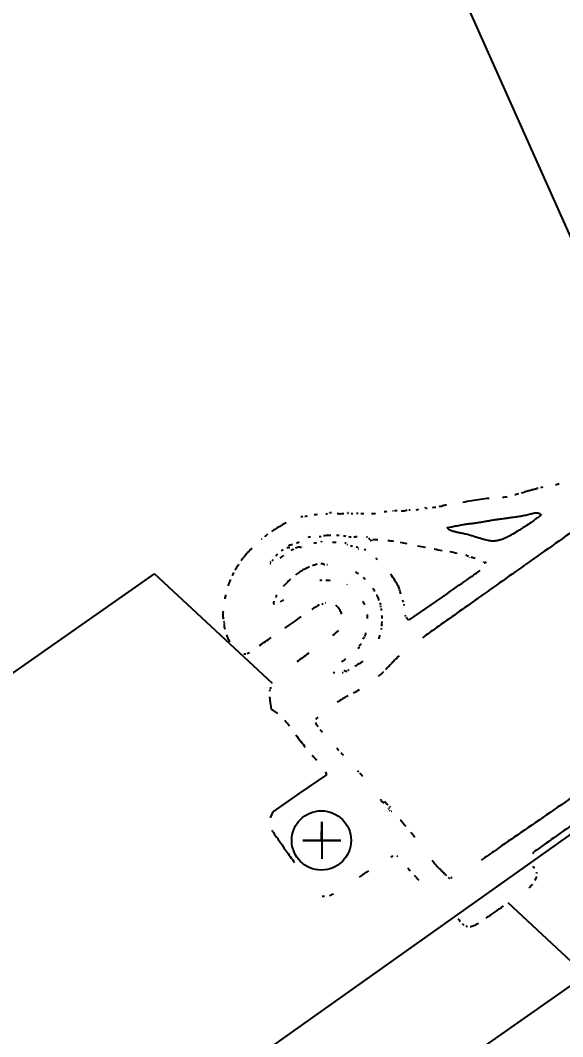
# Model space of a CAD drawing. Header units: metres. Extents: x 26.3 to 44.2, y 14.4 to 19.6.
# Drawn here: x 27.6188 to 27.6862, y 18.8644 to 18.9908 of the extents above; entities that cross this region are included whole.
import ezdxf

# ---------------------------------------------------------------- set-up
doc = ezdxf.new("R2010")
doc.units = ezdxf.units.M
doc.header["$MEASUREMENT"] = 0
for name, color, linetype in [('Brakes', 11, 'Continuous'), ('Frame(Steel)', 140, 'Continuous'), ('Nuts and Bolts', 30, 'Continuous'), ('Suspensions', 6, 'Continuous'), ('Tyres', 190, 'Continuous')]:
    doc.layers.add(name, color=color, linetype=linetype)
doc.layers.add('Dimensions', color=7, linetype='Continuous', plot=False)
doc.styles.get("Standard").update_dxf_attribs({"font": 'arial.ttf'})
doc.dimstyles.new('Annotative', dxfattribs={"dimscale": 0, "dimtxt": 0.18, "dimasz": 0.18, "dimexe": 0.18, "dimexo": 0.0625, "dimgap": 0.09, "dimtad": 0, "dimtih": 1, "dimtoh": 1, "dimdec": 4, "dimzin": 0, "dimdsep": 46, "dimtxsty": 'Standard', "dimcen": 0.09, "dimadec": 0, "dimazin": 0, "dimtfac": 1, "dimtdec": 4, "dimtofl": 0, "dimtmove": 0, "dimatfit": 3, "dimfxl": 1, "dimtolj": 1, "dimtzin": 0, "dimarcsym": 0})

# ---------------------------------------------------------------- blocks, each defined once
blk = doc.blocks.new('*D77')
at = {"layer": 'Defpoints', "color": 0, "transparency": 16777216}
for p in [(27.2008, 18.82409), (27.67056, 18.65343)]:
    blk.add_point(p, dxfattribs=at)
at = {"layer": 'Dimensions', "color": 0, "lineweight": -2, "transparency": 16777216}
for p, q in [((26.95409, 18.89737), (26.99909, 18.89737)), ((26.99909, 18.89737), (27.15851, 18.83946)), ((27.43568, 18.71626), (27.43568, 18.76126)), ((27.41318, 18.73876), (27.45818, 18.73876))]:
    blk.add_line(p, q, dxfattribs=at)
at = {"layer": 'Dimensions', "color": 0, "transparency": 16777216}
blk.add_solid([(27.16107, 18.84651), (27.15595, 18.83241), (27.2008, 18.82409)], dxfattribs=at)
at = {"layer": 'Dimensions', "color": 0, "transparency": 16777216, "insert": (26.81365, 18.89737), "char_height": 0.045, "attachment_point": 5}
blk.add_mtext('\\A1;∅0.4998', dxfattribs=at)
blk = doc.blocks.new('*D61')
at = {"layer": 'Defpoints', "color": 0, "transparency": 16777216}
for p in [(27.7544, 18.93725), (27.88846, 18.74828), (26.9707, 18.09724)]:
    blk.add_point(p, dxfattribs=at)
at = {"layer": 'Dimensions', "color": 0, "lineweight": -2, "transparency": 16777216}
for p, q in [((27.74166, 18.92821), (26.79994, 18.26018)), ((27.87571, 18.73924), (26.934, 18.0712)), ((26.81061, 18.32292), (26.78457, 18.35962)), ((26.99674, 18.06054), (27.02277, 18.02383))]:
    blk.add_line(p, q, dxfattribs=at)
at = {"layer": 'Dimensions', "color": 0, "transparency": 16777216}
for points in [[(26.81673, 18.32726), (26.80449, 18.31858), (26.83665, 18.28621)], [(27.00285, 18.06488), (26.99062, 18.0562), (26.9707, 18.09724)]]:
    blk.add_solid(points, dxfattribs=at)
at = {"layer": 'Dimensions', "color": 0, "transparency": 16777216, "insert": (26.90367, 18.19173), "char_height": 0.045, "attachment_point": 5}
blk.add_mtext('\\A1;0.2317', dxfattribs=at)

msp = doc.modelspace()

# ---------------------------------------------------------------- linework, layer by layer
at = {"layer": 'Brakes'}
for p, q in [((27.40885, 18.76328), (27.63547, 18.92196)), ((27.49867, 18.73876), (27.68911, 18.87206))]:
    msp.add_line(p, q, dxfattribs=at)
at = {"layer": 'Frame(Steel)'}
for p, q in [((27.57527, 19.21509), (27.69816, 18.93922)), ((27.65014, 18.90832), (27.63547, 18.92196)), ((27.68911, 18.87206), (27.67944, 18.88106))]:
    msp.add_line(p, q, dxfattribs=at)
at = {"layer": 'Nuts and Bolts'}
for p, q in [((27.65629, 18.89112), (27.65629, 18.88652)), ((27.65866, 18.88882), (27.65392, 18.88882))]:
    msp.add_line(p, q, dxfattribs=at)
at = {"layer": 'Suspensions'}
for p, q in [((27.67195, 18.91959), (27.66706, 18.91622)), ((27.66706, 18.91622), (27.66678, 18.91653)), ((27.64983, 18.90626), (27.65, 18.90516)), ((27.65, 18.90516), (27.65076, 18.90461)), ((27.65685, 18.89699), (27.65353, 18.89469)), ((27.65676, 18.89736), (27.65685, 18.89699)), ((27.65353, 18.89469), (27.6502, 18.89239)), ((27.6502, 18.89239), (27.64986, 18.89164)), ((27.65623, 18.88882), (27.65629, 18.89112)), ((27.65392, 18.88882), (27.65623, 18.88882)), ((27.65623, 18.88882), (27.65866, 18.88882))]:
    msp.add_line(p, q, dxfattribs=at)
msp.add_lwpolyline([(27.68352, 18.92934, -0.248447), (27.68348, 18.92924, -0.003572), (27.68295, 18.92884, -0.008853), (27.68231, 18.92838, -0.005561), (27.68155, 18.92787, -0.00655), (27.68062, 18.92728, -0.011691), (27.67984, 18.92681, -0.01412), (27.67918, 18.92647, -0.031183), (27.67866, 18.92626, -0.024026), (27.6782, 18.92612, -0.037676), (27.67778, 18.92606, -0.040209), (27.67738, 18.92606, -0.033007), (27.67696, 18.92612, -0.010312), (27.6766, 18.92621, -0.00547), (27.67614, 18.92633, -0.005441), (27.67569, 18.92646, -0.008401), (27.67529, 18.92659, 0.013071), (27.67489, 18.92672, 0.007085), (27.67438, 18.92686, 0.007053), (27.67386, 18.92698, 0.011065), (27.6734, 18.92707, -0.013641), (27.673, 18.92716, -0.01531), (27.67261, 18.92726, -0.014701), (27.67229, 18.92737, -0.075418), (27.67212, 18.92746, -0.024867), (27.67203, 18.92754, -0.044746), (27.67196, 18.92762, -0.063746), (27.67192, 18.92768, -0.349573), (27.67193, 18.92772, -0.099482), (27.67199, 18.92774, -0.001615), (27.67237, 18.92782, -0.004146), (27.6728, 18.92791, -0.002731), (27.67331, 18.92801, -0.002805), (27.67383, 18.9281, -0.003514), (27.67431, 18.92818, -0.002834), (27.67472, 18.92824, -0.027258), (27.67489, 18.92825, 0.026179), (27.67507, 18.92827, 0.002341), (27.67551, 18.92833, 0.003045), (27.67604, 18.92842, 0.002371), (27.67661, 18.92851, -0.000863), (27.67718, 18.92861, -0.001119), (27.67771, 18.9287, -0.000837), (27.67815, 18.92877, -0.010106), (27.67832, 18.92879, 0.003131), (27.67848, 18.92881, 0.000338), (27.67886, 18.92886, 0.000415), (27.67931, 18.92892, 0.000335), (27.67979, 18.92899, 0.003392), (27.68031, 18.92906, 0.00292), (27.68085, 18.92915, 0.00294), (27.68134, 18.92923, 0.008483), (27.68167, 18.92929, 0.005639), (27.68194, 18.92935, 0.006264), (27.6822, 18.92942, 0.005834), (27.68242, 18.92947, 0.032219), (27.68253, 18.92952, -0.06438), (27.68263, 18.92954, -0.022555), (27.68279, 18.92956, -0.021962), (27.68296, 18.92956, -0.023949), (27.68312, 18.92955, -0.038304), (27.68327, 18.92952, -0.051959), (27.6834, 18.92947, -0.063281), (27.68349, 18.9294, -0.196271)], format="xyb", close=True, dxfattribs=at)
msp.add_circle((27.65623, 18.88882), 0.00369, dxfattribs=at)
for centre, radius, start, end in [((27.67113, 18.97026), 0.03949, 283.6549, 284.119), ((27.66951, 18.97662), 0.04605, 284.6001, 285.0651), ((27.8446, 18.32616), 0.62756, 105.02828, 105.06564), ((27.98567, 17.80067), 1.17165, 105.00445, 105.02783), ((27.97783, 17.82994), 1.14135, 104.98105, 105.00466), ((27.81378, 18.44302), 0.5067, 104.938, 104.9813), ((27.6853, 18.92504), 0.00785, 101.2808, 103.4071), ((27.58581, 19.29152), 0.37201, 285.5209, 285.5908), ((27.77221, 18.33339), 0.60552, 99.24484, 99.35164), ((27.68708, 18.85642), 0.07561, 98.4006, 99.2449), ((27.68507, 18.87003), 0.06185, 97.4191, 98.4007), ((27.67829, 18.93768), 0.00618, 274.1393, 277.1946), ((27.67837, 18.937), 0.0055, 277.1945, 280.2899), ((27.67923, 18.93691), 0.00517, 281.5769, 283.6544), ((27.65679, 18.93222), 0.00278, 270.2101, 274.2392), ((27.65727, 18.92955), 0.0000224, 134.8883, 214.9975), ((27.65732, 18.92926), 0.00032, 80.199, 94.4087), ((27.65717, 18.92841), 0.00119, 74.8398, 80.2001), ((27.65865, 18.93746), 0.008, 266.7233, 268.8285), ((27.6586, 18.93501), 0.00555, 268.8282, 271.7428), ((27.65864, 18.93349), 0.00402, 271.7434, 275.4499), ((27.65946, 18.92949), 0.0000912, 35.0004, 65.7389), ((27.65961, 18.92959), 0.0000901, 214.9999, 259.0376), ((27.65992, 18.93235), 0.00287, 270.2419, 274.4293), ((27.6606, 18.92383), 0.00566, 87.8661, 89.9846), ((27.66142, 18.95409), 0.02462, 269.3016, 270.2025), ((27.66183, 18.94623), 0.01676, 272.17, 273.8485), ((27.66432, 18.92821), 0.00149, 95.4468, 101.5043), ((27.66434, 18.92801), 0.0017, 89.5813, 95.4471), ((27.6652, 18.92956), 0.000233, 101.1486, 124.9996), ((27.66543, 18.92824), 0.00158, 88.0338, 94.4669), ((27.66542, 18.92809), 0.00173, 82.0263, 88.0334), ((27.66597, 18.93481), 0.00502, 271.9271, 275.1279), ((27.66613, 18.93299), 0.0032, 275.1285, 279.6144), ((27.66734, 18.92586), 0.00403, 96.349, 99.6144), ((27.66723, 18.92703), 0.00285, 88.8211, 92.4616), ((27.66638, 18.93653), 0.00678, 283.8964, 286.6263), ((27.66912, 18.93015), 0.0000604, 35, 96.8477), ((27.66938, 18.93205), 0.00191, 265.2431, 269.9022), ((27.65202, 19.03853), 0.1098, 279.4561, 279.6619), ((27.65488, 19.02233), 0.09335, 279.8663, 280.1136), ((27.68119, 18.87482), 0.0565, 99.574, 100.1135), ((27.66072, 18.9113), 0.01919, 117.567, 119.7185), ((27.65413, 18.9276), 0.00152, 97.5714, 106.9878), ((27.62577, 19.13331), 0.20614, 277.9175, 278.0188), ((27.65753, 18.91407), 0.01539, 96.7208, 98.2295), ((27.65685, 18.91747), 0.01191, 121.8526, 125), ((27.66113, 18.91059), 0.02001, 119.7185, 121.8526), ((37.30838, 5.31442), 16.66948, 125.245504, 125.274381), ((27.64893, 18.92618), 0.000192, 128.1777, 156.2128), ((27.66102, 18.91111), 0.01951, 125.9925, 127.4705), ((27.65045, 18.93173), 0.00653, 294.235, 297.6033), ((27.65537, 18.92419), 0.00243, 101.9318, 109.6196), ((27.65579, 18.92199), 0.00383, 92.7156, 97.2771), ((27.65544, 18.93184), 0.00524, 275.6296, 278.5655), ((27.65747, 18.92533), 0.0014, 151.461, 155.1173), ((27.65632, 18.92596), 0.0000945, 125.2345, 151.4615), ((27.65797, 18.91345), 0.01333, 94.9429, 96.3276), ((27.65795, 18.91364), 0.01314, 93.554, 94.9426), ((27.65751, 18.92073), 0.00603, 91.07, 93.5547), ((27.65813, 18.90546), 0.02042, 90.1786, 91.3937), ((27.65801, 18.92372), 0.00304, 85.2836, 88.1512), ((27.65758, 18.91844), 0.00834, 84.1797, 85.2832), ((27.65216, 18.86555), 0.0615, 83.3459, 83.6264), ((27.65874, 18.92432), 0.00154, 67.8733, 74.2015), ((27.65953, 18.92578), 0.000175, 215.0001, 246.9226), ((27.66073, 18.94), 0.01344, 265.1558, 266.5969), ((27.66037, 18.93018), 0.00361, 268.0554, 271.6927), ((27.66054, 18.92421), 0.00236, 86.7935, 91.6927), ((27.66189, 18.92627), 0.000262, 76.7459, 98.1142), ((27.65726, 18.92249), 0.00626, 37.8575, 38.8714), ((27.65791, 18.923), 0.00543, 36.7296, 37.8581), ((27.65826, 18.92326), 0.00499, 35.6826, 36.7288), ((27.66237, 18.92615), 0.000038, 209.8125, 268.4332), ((27.66238, 18.92637), 0.000266, 268.4356, 282.4277), ((27.66219, 18.9269), 0.000823, 293.3611, 300.379), ((27.66277, 18.92592), 0.000313, 89.4136, 120.3794), ((27.66263, 18.91233), 0.0139, 87.3912, 89.4137), ((27.65945, 18.88748), 0.03895, 81.4376, 82.5347), ((27.65612, 18.86511), 0.06156, 79.9266, 80.6852), ((27.65797, 18.91462), 0.01479, 136.7234, 138.915), ((27.65786, 18.91472), 0.01464, 134.5271, 136.7233), ((27.65396, 18.92135), 0.00443, 136.0151, 140.2868), ((27.65288, 18.92249), 0.00286, 119.6185, 125.0001), ((27.65222, 18.92446), 0.000783, 96.8454, 109.9943), ((27.65168, 18.92898), 0.00377, 276.8449, 279.4545), ((27.65221, 18.92547), 0.0000334, 125.001, 180.938), ((27.65232, 18.92554), 0.000165, 217.8591, 237.5828), ((27.65229, 18.92536), 0.000168, 105.5235, 125.0006), ((27.65286, 18.92331), 0.0023, 102.6503, 105.5225), ((27.6529, 18.92312), 0.00249, 99.4794, 102.6511), ((27.65708, 18.91756), 0.00863, 119.8562, 122.2231), ((27.65302, 18.92243), 0.00318, 96.8449, 99.479), ((27.6539, 18.92322), 0.00214, 107.1882, 114.1175), ((27.65377, 18.92363), 0.00171, 99.9969, 107.1886), ((27.65351, 18.92509), 0.000219, 67.396, 99.997), ((27.65395, 18.92614), 0.000911, 247.3956, 252.7678), ((27.65374, 18.92545), 0.000194, 252.7692, 269.6947), ((27.65378, 18.92531), 0.0000317, 115.6889, 213.7416), ((27.66066, 18.92892), 0.00352, 257.0986, 261.2271), ((27.66009, 18.92405), 0.00137, 62.7222, 69.6982), ((27.66069, 18.9252), 0.0000719, 3.2826, 62.7224), ((27.66087, 18.9252), 0.000112, 255.6869, 280.8758), ((27.66126, 18.92383), 0.00119, 64.1574, 76.33), ((27.7313, 19.24674), 0.3274, 258.8867, 259.0602), ((27.72546, 19.21542), 0.29555, 259.2326, 259.4336), ((27.65373, 18.82958), 0.0969, 78.4653, 79.0018), ((27.66158, 18.91261), 0.01887, 145.9456, 147.4229), ((27.6571, 18.91584), 0.01335, 142.4944, 144.4841), ((27.65261, 18.91929), 0.00768, 138.9149, 142.4942), ((27.6499, 18.92333), 0.0000738, 214.9998, 293.0915), ((27.64992, 18.92328), 0.00015, 93.2835, 115.147), ((27.6499, 18.92357), 0.000138, 273.2816, 310.9019), ((27.64862, 18.92499), 0.00205, 316.8931, 322.9909), ((27.67342, 18.89145), 0.03943, 123.7221, 124.5538), ((27.65656, 18.91986), 0.00341, 104.1801, 108.4259), ((27.65619, 18.92123), 0.00199, 84.491, 90.6708), ((27.65631, 18.92252), 0.000695, 70.9727, 84.4905), ((27.65689, 18.92419), 0.00107, 250.9733, 258.434), ((27.65691, 18.92327), 0.000148, 275.7047, 305.0003), ((27.66595, 18.9275), 0.00465, 229.9172, 233.5231), ((27.67352, 18.92201), 0.00238, 69.0663, 73.9712), ((27.67389, 18.92299), 0.00132, 61.4473, 69.0662), ((27.67473, 18.92401), 0.0000762, 170.0001, 198.6247), ((27.67444, 18.92109), 0.00296, 77.4382, 81.7981), ((27.67438, 18.92085), 0.0032, 72.4439, 77.4384), ((34.12403, 9.81611), 11.15538, 125.274382, 125.313344), ((27.67633, 18.92337), 0.000106, 18.6994, 60.1503), ((27.67651, 18.92345), 0.000105, 259.9727, 286.822), ((27.67663, 18.92331), 0.0000743, 82.8152, 124.9995), ((27.67663, 18.92328), 0.000101, 49.412, 82.8157), ((27.67657, 18.92321), 0.000194, 26.7017, 49.4113), ((27.66091, 18.91442), 0.01739, 153.6832, 155.1942), ((27.65118, 18.91925), 0.00653, 147.4228, 150.6843), ((27.65771, 18.91612), 0.00739, 124.7166, 129.422), ((27.65639, 18.91802), 0.00507, 118.872, 124.7165), ((27.6564, 18.918), 0.00509, 113.0456, 118.872), ((27.6595, 18.91071), 0.01302, 111.3576, 113.0455), ((27.65998, 18.90962), 0.01421, 108.4261, 109.8979), ((27.65668, 18.91541), 0.00777, 57.6246, 60.8513), ((27.63496, 18.90077), 0.03661, 33.7224, 35.3363), ((27.64937, 18.95794), 0.04438, 304.8518, 306.8491), ((27.65124, 18.9184), 0.00693, 158.9063, 162.5587), ((27.65483, 18.91701), 0.01078, 156.6934, 158.9061), ((27.66204, 18.91052), 0.01446, 134.3407, 136.9826), ((27.66105, 18.91153), 0.01305, 131.4874, 134.3408), ((27.65632, 18.9202), 0.000981, 90.6928, 107.0274), ((27.65635, 18.91198), 0.0092, 83.6735, 87.2313), ((27.65952, 18.92073), 0.000112, 199.4203, 232.2234), ((27.65749, 18.91712), 0.00592, 44.823, 48.0169), ((27.66047, 18.91779), 0.00594, 27.5298, 33.7222), ((27.22263, 19.57075), 0.79114, 304.60675, 304.85175), ((27.65498, 18.91676), 0.01097, 166.2043, 168.8634), ((27.6566, 18.91612), 0.00674, 151.4786, 154.3483), ((27.65434, 18.91484), 0.00987, 30.0779, 32.6804), ((27.65727, 18.91634), 0.00658, 23.8698, 27.5032), ((27.66254, 18.91888), 0.0036, 19.0273, 27.53), ((27.65975, 18.91791), 0.00656, 13.6, 19.0272), ((27.65106, 18.91831), 0.000767, 173.2037, 184.0625), ((27.65152, 18.91826), 0.00123, 165.5712, 173.2036), ((27.65079, 18.91829), 0.000491, 184.062, 197.2436), ((27.64353, 18.93029), 0.01404, 302.9177, 305), ((27.68108, 18.87772), 0.04758, 121.8528, 123.1896), ((27.6557, 18.92394), 0.00573, 275.9189, 277.456), ((27.65682, 18.91816), 0.000177, 100.9389, 116.933), ((27.65699, 18.91684), 0.00162, 41.6161, 50.4353), ((27.6575, 18.9161), 0.00461, 25.8372, 32.205), ((27.65546, 18.91554), 0.00856, 21.4161, 23.8701), ((27.65819, 18.91668), 0.00561, 14.9168, 17.4941), ((27.68212, 18.92351), 0.01651, 196.824, 197.8482), ((27.66456, 18.91772), 0.00201, 9.5798, 14.1317), ((35.8224, 7.41861), 14.09348, 125.313382, 125.33928), ((27.64871, 18.91697), 0.00472, 175.4622, 180.1227), ((27.64894, 18.91697), 0.00495, 180.1225, 183.8118), ((27.65554, 18.91555), 0.00356, 36.7188, 41.6166), ((27.65545, 18.91549), 0.00367, 31.8589, 36.7187), ((27.65676, 18.9163), 0.00212, 24.5429, 31.8587), ((27.65585, 18.91589), 0.00312, 19.6992, 24.5432), ((27.65293, 18.91643), 0.00904, 359.977, 3.0827), ((27.66542, 18.91813), 0.00186, 183.7203, 188.7031), ((27.66714, 18.91855), 0.00363, 194.3421, 198.0699), ((27.6676, 18.91719), 0.00106, 199.8043, 209.7533), ((27.64801, 18.91691), 0.00402, 183.8116, 188.1273), ((27.64441, 18.91616), 0.000346, 192.271, 214.9997), ((27.64421, 18.91563), 0.0000724, 125.0012, 184.3382), ((27.64818, 18.91593), 0.00405, 184.3367, 187.6493), ((27.6439, 18.91576), 0.000304, 7.9245, 23.7455), ((27.84199, 18.64489), 0.33061, 124.7166, 125.1486), ((27.6732, 18.91469), 0.00953, 173.5456, 175.2454), ((27.67736, 18.91422), 0.01372, 172.2515, 173.545), ((27.65922, 18.9165), 0.00458, 358.7818, 3.5307), ((27.6479, 18.9159), 0.00377, 187.6497, 192.0843), ((27.64945, 18.91633), 0.00539, 201.2806, 206.2563), ((27.64471, 18.93076), 0.02092, 308.265, 310.848), ((27.66152, 18.91437), 0.000181, 305.0001, 343.1025), ((27.65609, 18.91602), 0.00586, 343.1023, 346.1945), ((27.64322, 18.91971), 0.021, 343.9448, 345.1748), ((27.66401, 18.91522), 0.000333, 176.5269, 192.1214), ((27.66347, 18.9151), 0.000228, 347.9837, 12.1226), ((27.82899, 18.69172), 0.27402, 125.3392, 125.7781), ((27.64983, 18.91651), 0.00581, 206.2564, 211.0564), ((27.56249, 19.04043), 0.15372, 304.0437, 304.7035), ((27.66113, 18.91307), 0.000142, 154.1777, 179.1533), ((27.66122, 18.91307), 0.00023, 179.1522, 196.5645), ((27.66108, 18.91328), 0.0000869, 273.2824, 321.279), ((27.66055, 18.9137), 0.000767, 321.2787, 330.9635), ((27.66307, 18.91324), 0.00177, 154.2344, 160.2855), ((27.6628, 18.91337), 0.00147, 147.9968, 154.235), ((27.64664, 18.91358), 0.00157, 268.4133, 276.8004), ((27.64652, 18.91337), 0.00139, 290.6965, 303.749), ((27.74976, 18.78049), 0.16238, 125.8525, 126.4878), ((27.65826, 18.91514), 0.00352, 315.641, 320.4332), ((27.67214, 18.90473), 0.00942, 131.562, 136.3739), ((27.70273, 18.85755), 0.06922, 128.9302, 129.4399), ((27.68564, 18.86819), 0.04925, 120.2184, 120.8136), ((27.65417, 18.92222), 0.01327, 300.2183, 303.0898), ((27.79749, 18.78528), 0.18256, 136.5571, 136.7347), ((27.79217, 18.79032), 0.17523, 136.3738, 136.5569), ((27.65789, 18.91006), 0.000374, 241.1085, 257.3496), ((27.6579, 18.91013), 0.000442, 257.3493, 272.2837), ((27.65857, 18.91011), 0.000492, 300.7231, 315.9012), ((27.65925, 18.90953), 0.000395, 111.6689, 126.7715), ((27.65918, 18.90971), 0.000199, 89.7272, 111.6702), ((27.65918, 18.90985), 0.0000583, 35, 89.7265), ((27.65929, 18.90993), 0.0000735, 214.9997, 259.252), ((27.65931, 18.91005), 0.000195, 259.2526, 280.6307), ((27.65929, 18.91018), 0.000327, 280.6305, 296.7904), ((27.66057, 18.90859), 0.00171, 122.1591, 127.8694), ((27.65033, 18.92533), 0.0207, 308.9417, 310.4875), ((27.66206, 18.91159), 0.00262, 310.4873, 317.5659), ((27.78319, 18.79874), 0.16293, 136.7346, 136.9097), ((27.6499, 18.90738), 0.000132, 125, 176.0748), ((27.65702, 18.90737), 0.00727, 185.3182, 188.7511), ((27.64965, 18.90773), 0.000305, 304.9999, 319.5269), ((27.65089, 18.9076), 0.00101, 162.6065, 170.1762), ((27.64999, 18.90776), 0.0000891, 170.1776, 215.0007), ((27.64984, 18.90765), 0.0000883, 0.6351, 34.9993), ((27.66677, 18.8922), 0.01628, 116.2137, 119.1237), ((27.64663, 18.93136), 0.02777, 299.2807, 301.0612), ((27.66499, 18.89539), 0.01262, 119.1236, 122.6445), ((27.64057, 18.89406), 0.01474, 37.5932, 41.0914), ((27.65749, 18.90429), 0.00214, 202.0299, 209.3015), ((27.65748, 18.90246), 0.00239, 135.5664, 144.0906), ((27.65839, 18.90479), 0.00318, 209.3015, 215.5003), ((27.73215, 18.96047), 0.09838, 216.4886, 217.087), ((27.67077, 18.91462), 0.01899, 219.2074, 220.5456), ((27.70917, 18.94311), 0.06958, 217.0872, 217.863), ((27.61227, 18.85787), 0.05965, 43.7277, 44.0985), ((27.60705, 18.85287), 0.06688, 43.3546, 43.7275), ((27.69352, 18.93418), 0.04899, 223.7174, 224.1877), ((27.639, 18.88221), 0.02635, 40.7372, 41.6381), ((27.65855, 18.895), 0.00329, 44.8646, 48.2187), ((27.62413, 18.86422), 0.04948, 41.5093, 41.777), ((27.5617, 18.80897), 0.13284, 41.3807, 41.5088), ((31.12999, 13.89147), 6.07277, 124.522358, 124.564757), ((27.66772, 18.89705), 0.0052, 216.6497, 221.6048), ((27.66456, 18.89425), 0.000973, 221.6045, 234.6159), ((27.66944, 18.89369), 0.00539, 180.3687, 182.1274), ((27.66211, 18.89206), 0.00257, 36.1066, 39.1101), ((27.66504, 18.8942), 0.00106, 216.1061, 222.3814), ((27.66711, 18.89609), 0.00387, 222.3813, 224.7725), ((27.6674, 18.89638), 0.00427, 224.773, 227.1328), ((27.66475, 18.89278), 0.000159, 174.2551, 205.3948), ((27.66471, 18.89272), 0.000156, 93.2835, 122.5083), ((27.66461, 18.89289), 0.000187, 18.1038, 45.5585), ((27.66509, 18.89289), 0.000505, 215.0004, 228.7235), ((27.66491, 18.89256), 0.000112, 277.3832, 316.3103), ((30.90048, 14.2246), 5.66822, 124.56473, 124.60942), ((27.69566, 18.9147), 0.03768, 218.1163, 218.9567), ((27.6957, 18.91473), 0.03772, 218.9568, 219.797), ((36.64974, 6.21866), 15.52113, 125.267683, 125.289913), ((28.59276, 19.55093), 1.15126, 215.03095, 215.10062), ((27.62482, 18.85611), 0.05427, 37.5527, 38.4032), ((30.59411, 14.66856), 5.12882, 124.60946, 124.65209), ((28.30772, 19.35059), 0.80286, 215.10062, 215.21911), ((28.68074, 19.61391), 1.25946, 215.21905, 215.30362), ((27.66563, 18.88463), 0.00226, 101.8787, 109.6393), ((27.66535, 18.8861), 0.000791, 59.8164, 71.1748), ((28.03596, 18.3696), 0.62972, 124.65205, 124.8519), ((27.68374, 18.88623), 0.00157, 134.3793, 144.2018), ((27.68449, 18.88546), 0.00265, 125.2901, 134.3793), ((27.68635, 18.90271), 0.02601, 221.6684, 222.8033), ((27.69308, 18.90505), 0.0297, 219.0221, 220.5787), ((27.67509, 18.88965), 0.00603, 220.5787, 225.6575), ((27.01925, 18.21857), 0.93231, 45.63193, 45.65759), ((27.67508, 18.88084), 0.00886, 30.5484, 32.5081), ((27.72567, 18.79125), 0.11331, 124.1278, 124.852), ((27.75384, 18.96531), 0.11806, 223.2014, 223.5965), ((27.10756, 18.30885), 0.80602, 45.60351, 45.63216), ((27.14881, 18.35098), 0.74705, 45.57685, 45.60321), ((27.62282, 18.83464), 0.06985, 45.4272, 45.5771), ((27.66627, 18.87871), 0.00796, 42.8145, 43.6666), ((27.67106, 18.88315), 0.00143, 39.771, 42.8139), ((27.67244, 18.88395), 0.000226, 105.3992, 124.9327), ((27.67248, 18.8838), 0.000375, 90.4255, 105.3996), ((27.68021, 18.88508), 0.00288, 334.337, 339.9), ((27.68055, 18.88496), 0.00252, 339.9006, 346.0568), ((27.68213, 18.88444), 0.00094, 17.3911, 26.4858), ((27.67963, 18.88595), 0.00386, 308.8583, 318.3804), ((27.65662, 18.88353), 0.00165, 259.9797, 269.8825), ((27.65653, 18.88447), 0.00259, 286.1843, 297.9224), ((27.42052, 19.24978), 0.45055, 304.6548, 304.9924), ((27.68819, 18.89087), 0.01905, 218.0953, 219.5467), ((27.6752, 18.87995), 0.00207, 224.3812, 232.9832), ((27.67452, 18.87903), 0.000921, 248.0516, 263.668), ((27.67463, 18.8794), 0.00129, 273.6256, 294.2653), ((27.673, 18.88301), 0.00525, 294.2654, 301.5528)]:
    msp.add_arc(centre, radius, start, end, dxfattribs=at)
at = {"layer": 'Tyres'}
for radius, start, end in [(0.2499, 43.1613, 26.6801), (0.23173, 43.8063, 26.0231), (0.22081, 44.2455, 25.5758)]:
    msp.add_arc((27.43568, 18.73876), radius, start, end, dxfattribs=at)

# ---------------------------------------------------------------- dimensions: what is measured, and where the dimension line sits
at = {"layer": 'Dimensions'}
dim = msp.add_aligned_dim(p1=(27.7544, 18.93725), p2=(27.88846, 18.74828), distance=-1.12523, dimstyle='Annotative', dxfattribs=at)
dim.commit()
dim.dimension.update_dxf_attribs({"geometry": '*D61', "text_midpoint": (26.90367, 18.19173)})
dim = msp.add_diameter_dim_2p(p1=(27.67056, 18.65343), p2=(27.2008, 18.82409), dimstyle='Annotative', dxfattribs=at)
dim.commit()
dim.dimension.update_dxf_attribs({"geometry": '*D77', "text_midpoint": (26.81365, 18.89737), "dimtype": 163})

doc.saveas('drawing.dxf')
